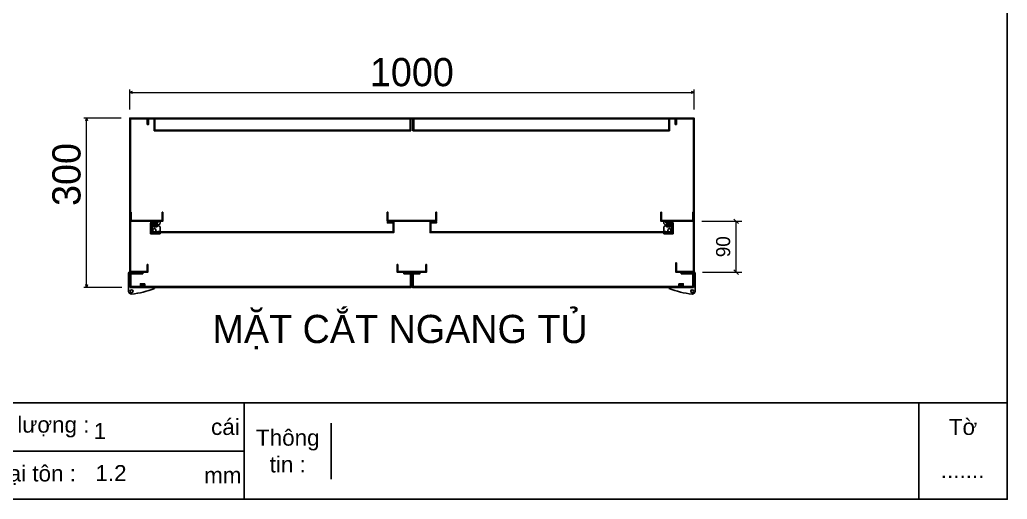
# Model space of a CAD drawing. Header units: millimetres. Extents: x 0 to 4227, y 0 to 2989.
# Drawn here: x 2477 to 4227, y 0 to 850 of the extents above; entities that cross this region are included whole.
import ezdxf

# ---------------------------------------------------------------- set-up
doc = ezdxf.new("R2010")
doc.units = ezdxf.units.MM
doc.layers.add('DIM', color=253, linetype='Continuous')
doc.styles.add('Arial', font='arial.ttf')
doc.dimstyles.new('CNC', dxfattribs={"dimtxt": 50, "dimasz": 5, "dimexe": 5, "dimexo": 15, "dimgap": 10, "dimtad": 1, "dimdec": 0, "dimtxsty": 'Standard', "dimblk": 'OPEN30', "dimcen": 10, "dimclrd": 5, "dimclre": 5, "dimclrt": 3, "dimazin": 3, "dimtfac": 1, "dimtdec": 0, "dimtmove": 0, "dimatfit": 3, "dimldrblk": 'ARCHTICK', "dimlwd": 9, "dimlwe": 9})
doc.dimstyles.new('Dim-25', dxfattribs={"dimtxt": 25, "dimasz": 8, "dimexe": 10, "dimexo": 15, "dimgap": 10, "dimtad": 1, "dimdec": 0, "dimtxsty": 'Standard', "dimblk": 'OBLIQUE', "dimcen": 10, "dimclrd": 5, "dimclre": 5, "dimclrt": 3, "dimazin": 3, "dimtfac": 1, "dimtdec": 0, "dimtmove": 0, "dimatfit": 3, "dimldrblk": 'OBLIQUE', "dimlwd": 9, "dimlwe": 9})

# ---------------------------------------------------------------- blocks, each defined once
blk = doc.blocks.new('*D7')
at = {"color": 0, "linetype": 'ByBlock', "lineweight": -2}
for p, q in [((2671.6, 721.2), (2676.6, 722.5)), ((2676.6, 719.8), (2671.6, 721.2)), ((2671.6, 721.2), (2676.6, 721.2)), ((3666.6, 722.5), (3671.6, 721.2)), ((3671.6, 721.2), (3666.6, 719.8)), ((3671.6, 721.2), (3666.6, 721.2))]:
    blk.add_line(p, q, dxfattribs=at)
at = {"layer": 'Defpoints', "color": 0, "transparency": 16777216}
for p in [(3671.6, 721.2), (2671.6, 675.6), (3671.6, 675.6)]:
    blk.add_point(p, dxfattribs=at)
at = {"layer": 'DIM', "color": 5, "lineweight": 9, "transparency": 16777216}
for p, q in [((2671.6, 690.6), (2671.6, 726.2)), ((2676.6, 721.2), (3666.6, 721.2)), ((3671.6, 690.6), (3671.6, 726.2))]:
    blk.add_line(p, q, dxfattribs=at)
at = {"layer": 'DIM', "color": 3, "transparency": 16777216, "insert": (3171.6, 756.7), "char_height": 50, "attachment_point": 5}
blk.add_mtext('1000', dxfattribs=at)
blk = doc.blocks.new('_ArchTick')
at = {"color": 0, "const_width": 0.15}
blk.add_lwpolyline([(-0.5, -0.5), (0.5, 0.5)], dxfattribs=at)
blk = doc.blocks.new('_Open30')
at = {"color": 0, "linetype": 'ByBlock', "lineweight": -2}
for p, q in [((-1, 0.27), (0, 0)), ((0, 0), (-1, -0.27)), ((0, 0), (-1, 0))]:
    blk.add_line(p, q, dxfattribs=at)
blk = doc.blocks.new('*D8')
at = {"color": 0, "linetype": 'ByBlock', "lineweight": -2}
for p, q in [((2594, 670.6), (2595.3, 675.6)), ((2595.3, 675.6), (2596.7, 670.6)), ((2595.3, 675.6), (2595.3, 670.6)), ((2595.3, 375.6), (2594, 380.6)), ((2596.7, 380.6), (2595.3, 375.6)), ((2595.3, 375.6), (2595.3, 380.6))]:
    blk.add_line(p, q, dxfattribs=at)
at = {"layer": 'Defpoints', "color": 0, "transparency": 16777216}
for p in [(2595.3, 675.6), (2671.6, 675.6), (2672.6, 375.6)]:
    blk.add_point(p, dxfattribs=at)
at = {"layer": 'DIM', "color": 5, "lineweight": 9, "transparency": 16777216}
for p, q in [((2656.6, 675.6), (2590.3, 675.6)), ((2595.3, 380.6), (2595.3, 670.6)), ((2657.6, 375.6), (2590.3, 375.6))]:
    blk.add_line(p, q, dxfattribs=at)
at = {"layer": 'DIM', "color": 3, "transparency": 16777216, "insert": (2559.8, 575.6), "char_height": 50, "attachment_point": 5, "rotation": 90}
blk.add_mtext('300', dxfattribs=at)
blk = doc.blocks.new('HL044-1.3-B')
h = blk.add_hatch()
h.set_pattern_fill('ANSI31', color=1, scale=0.3, style=0)
h.set_pattern_definition([(45, (-80982.31925, -42991.2648), (-0.673519209, 0.673519209), [])])
h.paths.add_polyline_path([(-15.5, 27), (-15.5, 24), (-9.5, 24), (-9.5, 27)])
at = {"color": 1}
for p, q in [((-22, 24), (-22, 27)), ((-22, 27), (1, 27)), ((-1, 24), (-22, 24)), ((-15.5, 24), (-15.5, 27)), ((-9.5, 24), (-9.5, 27)), ((0, 23), (0, 0)), ((3, 25), (3, 0)), ((0, 0), (-43, 0)), ((-43, 0), (-43, -2)), ((-25, 6.5), (-25, 0)), ((-25, 6.5), (-19, 5.9)), ((-25, 5.5), (-19, 4.9)), ((-25, 4.5), (-19, 3.9)), ((-25, 3.5), (-19, 2.9)), ((-25, 2.5), (-19, 1.9)), ((-25, 1.5), (-19, 0.9)), ((-25, 0.5), (-19.7, 0)), ((-19, 6.5), (-19, 0)), ((0, 7.5), (3, 7.5)), ((0, 6), (3, 6)), ((3, -6.5), (3, 0))]:
    blk.add_line(p, q, dxfattribs=at)
blk.add_lwpolyline([(-26, 6.5), (-18, 6.5), (-18, 0), (-26, 0)], close=True, dxfattribs=at)
blk.add_circle((-2.3, -7), 2.55, dxfattribs=at)
for centre, radius, start, end in [((-1, 23), 1, 0, 90), ((1, 25), 2, 0, 90), ((15.4, 147.7), 160.7, 248.6705, 263.5901), ((-2.5, -6.5), 5.5, 270, 0)]:
    blk.add_arc(centre, radius, start, end, dxfattribs=at)
blk = doc.blocks.new('HL003-2-3')
h = blk.add_hatch()
h.set_pattern_fill('ANSI31', color=2, scale=0.5, style=0)
h.set_pattern_definition([(45, (8435.407, 86016.9664), (-1.122532015, 1.122532015), [])])
h.paths.add_polyline_path([(11, 10), (5, 10), (5, 0), (11, 0)])
at = {"color": 1}
for p, q in [((0, 22), (17, 22)), ((0, 20), (0, 22)), ((0, 20), (15, 20)), ((4, 18), (0, 18)), ((0, 10), (0, 18)), ((4, 20), (4, 18)), ((15, 20), (15, 3)), ((17, 22), (17, 3)), ((0, 10), (8, 3)), ((0, 4), (3.4, 7)), ((0, 0), (0, 4)), ((16, 0), (0, 0)), ((17, 3), (8, 3)), ((16, 3), (16, 0))]:
    blk.add_line(p, q, dxfattribs=at)
at = {"color": 2}
blk.add_lwpolyline([(5, 10), (11, 10), (11, 0), (5, 0)], close=True, dxfattribs=at)
at = {"color": 1}
blk.add_circle((10, 16), 3, dxfattribs=at)
blk.add_circle((10, 16), 3, dxfattribs=at)
blk = doc.blocks.new('*D16')
at = {"color": 5, "lineweight": 9, "ltscale": 3, "transparency": 16777216}
for p, q in [((3685.4, 492.6), (3756.1, 492.6)), ((3746.1, 402.6), (3746.1, 492.6)), ((3686.6, 402.6), (3756.1, 402.6))]:
    blk.add_line(p, q, dxfattribs=at)
at = {"color": 0, "linetype": 'ByBlock', "lineweight": -2}
for p, q in [((3750.1, 488.6), (3742.1, 496.6)), ((3742.1, 406.6), (3750.1, 398.6))]:
    blk.add_line(p, q, dxfattribs=at)
at = {"layer": 'Defpoints', "color": 0, "ltscale": 3, "transparency": 16777216}
for p in [(3670.4, 492.6), (3746.1, 492.6), (3671.6, 402.6)]:
    blk.add_point(p, dxfattribs=at)
at = {"color": 3, "ltscale": 3, "transparency": 16777216, "insert": (3723.3, 447.6), "char_height": 25, "attachment_point": 5, "rotation": 90}
blk.add_mtext('90', dxfattribs=at)
blk = doc.blocks.new('_Oblique')
at = {"color": 0, "linetype": 'ByBlock', "lineweight": -2}
blk.add_line((-0.5, -0.5), (0.5, 0.5), dxfattribs=at)
blk = doc.blocks.new('KHUNG CHUẨN')
at = {"color": 7}
for p, q in [((19889.2, -28535.2), (16919.2, -28535.2)), ((18939.2, -28535.2), (18939.2, -28655.2)), ((19779.2, -28535.2), (19779.2, -28655.2)), ((19047.6, -28560.2), (19047.6, -28630.2)), ((18939.2, -28595.2), (16919.2, -28595.2))]:
    blk.add_line(p, q, dxfattribs=at)
blk.add_lwpolyline([(16919.2, -26555.2), (19889.2, -26555.2), (19889.2, -28655.2), (16919.2, -28655.2)], close=True, dxfattribs=at)
at = {"color": 2, "char_height": 20, "style": 'Arial'}
for s, insert, width, attachment_point in [('  Số lượng :', (18599.2, -28565.2), 917.634, 4), ('cái', (18897.9, -28565.2), 63.517, 4), ('Tờ', (19834.2, -28565.2), 110, 5), ('Thông\\Ptin :', (18993.4, -28595.2), 108.311, 5), ('  Loại tôn :', (18599.2, -28625.2), 917.634, 4), ('mm', (18889.2, -28625.2), 917.634, 4)]:
    blk.add_mtext(s, dxfattribs=dict(at, insert=insert, width=width, attachment_point=attachment_point))
at = {"color": 3, "style": 'Arial'}
for tag, p in [('#01', (17055.6, -28580.1)), ('#02', (17431.4, -28580.1)), ('#03', (18030.6, -28580.1)), ('#08', (18751.7, -28580.1)), ('#10', (19064.8, -28580.1)), ('#05', (17308.5, -28633)), ('#09', (18753.8, -28632.6)), ('#11', (19060.3, -28625.7)), ('#12', (19806.5, -28628.9)), ('#04', (17024.8, -28634.6)), ('#06', (17632.7, -28633.7)), ('#07', (18002, -28634.7))]:
    blk.add_attdef(tag, p, '', height=20, dxfattribs=at)

msp = doc.modelspace()

# ---------------------------------------------------------------- linework, layer by layer
at = {"color": 7}
for points in [[(2702.8, 415.8), (2702.8, 403.8), (2672.8, 403.8), (2672.8, 674.4), (2702.8, 674.4), (2702.8, 664.4), (2704, 664.4), (2704, 664.4), (2704, 664.4), (2704, 675.6), (2671.6, 675.6), (2671.6, 402.6), (2704, 402.6), (2704, 415.8)], [(3638, 664.4), (3638, 674.4), (2705.2, 674.4), (2705.2, 664.4), (2704, 664.4), (2704, 675.6), (3639.2, 675.6), (3639.2, 664.4)], [(3640.4, 418.8), (3640.4, 403.8), (3670.4, 403.8), (3670.4, 674.4), (3640.4, 674.4), (3640.4, 664.4), (3639.2, 664.4), (3639.2, 664.4), (3639.2, 664.4), (3639.2, 675.6), (3671.6, 675.6), (3671.6, 402.6), (3639.2, 402.6), (3639.2, 418.8)], [(3196.6, 415.8), (3196.6, 403.8), (3146.6, 403.8), (3146.6, 415.8), (3145.4, 415.8), (3145.4, 402.6), (3197.8, 402.6), (3197.8, 415.8)], [(2685.8, 400.3), (2673.8, 400.3), (2673.8, 376.8), (3169.4, 376.8), (3169.4, 399.8), (3157.4, 399.8), (3157.4, 401), (3170.6, 401), (3170.6, 375.6), (2672.6, 375.6), (2672.6, 401.5), (2685.8, 401.5)], [(3657.4, 400.3), (3669.4, 400.3), (3669.4, 376.8), (3173.8, 376.8), (3173.8, 399.8), (3185.8, 399.8), (3185.8, 401), (3172.6, 401), (3172.6, 375.6), (3670.6, 375.6), (3670.6, 401.5), (3657.4, 401.5)]]:
    msp.add_lwpolyline(points, close=True, dxfattribs=at)
at = {"color": 1}
for points in [[(3168.4, 674.4), (3168.4, 654.4), (2716.4, 654.4), (2716.4, 674.4), (2715.2, 674.4), (2715.2, 653.2), (3169.6, 653.2), (3169.6, 674.4)], [(3174.8, 674.4), (3174.8, 654.4), (3626.8, 654.4), (3626.8, 674.4), (3628, 674.4), (3628, 653.2), (3173.6, 653.2), (3173.6, 674.4)]]:
    msp.add_lwpolyline(points, close=True, dxfattribs=at)
at = {"color": 3}
for points in [[(2729, 508.8), (2729, 493.8), (2674, 493.8), (2674, 508.8), (2672.8, 508.8), (2672.8, 492.6), (2730.2, 492.6), (2730.2, 508.8)], [(3214.1, 508.8), (3214.1, 493.8), (3129.1, 493.8), (3129.1, 508.8), (3127.9, 508.8), (3127.9, 492.6), (3215.3, 492.6), (3215.3, 508.8)], [(3614.2, 508.8), (3614.2, 493.8), (3669.2, 493.8), (3669.2, 508.8), (3670.4, 508.8), (3670.4, 492.6), (3613, 492.6), (3613, 508.8)]]:
    msp.add_lwpolyline(points, close=True, dxfattribs=at)
at = {"color": 6}
for points in [[(2721.5, 489.8), (2711.5, 489.8), (2711.5, 473.8), (3138.2, 473.8), (3138.2, 489.8), (3128.2, 489.8), (3128.2, 491), (3139.4, 491), (3139.4, 472.6), (2710.3, 472.6), (2710.3, 491), (2721.5, 491)], [(3621.7, 489.8), (3631.7, 489.8), (3631.7, 473.8), (3205, 473.8), (3205, 489.8), (3215, 489.8), (3215, 491), (3203.8, 491), (3203.8, 472.6), (3632.9, 472.6), (3632.9, 491), (3621.7, 491)]]:
    msp.add_lwpolyline(points, close=True, dxfattribs=at)

# ---------------------------------------------------------------- block references
at = {"color": 3}
ref = msp.add_blockref('KHUNG CHUẨN', (-24077.9, 40779.3), dxfattribs=dict(at, xscale=1.42310519998864, yscale=1.42310519998864, zscale=1.42310519998864))
ref.add_attrib('#08', '1', (2607.8, 106.8), dxfattribs={"color": 3, "height": 28.5, "style": 'Arial'})
ref.add_attrib('#09', '1.2', (2610.8, 32.1), dxfattribs={"color": 3, "height": 28.46, "style": 'Arial'})
ref.add_attrib('#12', '.......', (4108.8, 37.4), dxfattribs={"color": 3, "height": 28.46, "style": 'Arial'})
at = {"color": 7, "rotation": 180}
msp.add_blockref('HL003-2-3', (2725.3, 492.6), dxfattribs=at)
at = {"color": 7, "xscale": -1, "rotation": 180}
msp.add_blockref('HL003-2-3', (3617.9, 492.6), dxfattribs=at)
at = {"color": 7, "xscale": -1}
msp.add_blockref('HL044-1.3-B', (2672.6, 375.6), dxfattribs=at)
at = {"color": 7}
msp.add_blockref('HL044-1.3-B', (3670.6, 375.6), dxfattribs=at)

# ---------------------------------------------------------------- texts
at = {"color": 2, "insert": (3150.7, 296.3), "char_height": 50, "width": 1216.419, "attachment_point": 5}
msp.add_mtext('MẶT CẮT NGANG TỦ', dxfattribs=at)

# ---------------------------------------------------------------- dimensions: what is measured, and where the dimension line sits
at = {"ltscale": 3}
dim = msp.add_linear_dim(base=(3746.1, 492.6), p1=(3671.6, 402.6), p2=(3670.4, 492.6), angle=90, dimstyle='Dim-25', dxfattribs=at)
dim.commit()
dim.dimension.update_dxf_attribs({"geometry": '*D16', "text_midpoint": (3723.3, 447.6)})
at = {"layer": 'DIM'}
dim = msp.add_linear_dim(base=(3671.6, 721.2), p1=(2671.6, 675.6), p2=(3671.6, 675.6), dimstyle='CNC', dxfattribs=at)
dim.commit()
dim.dimension.update_dxf_attribs({"geometry": '*D7', "text_midpoint": (3171.6, 756.7)})
dim = msp.add_linear_dim(base=(2595.3, 675.6), p1=(2672.6, 375.6), p2=(2671.6, 675.6), angle=90, dimstyle='CNC', dxfattribs=at)
dim.commit()
dim.dimension.update_dxf_attribs({"geometry": '*D8', "text_midpoint": (2595.3, 575.6), "dimtype": 160})

doc.saveas('drawing.dxf')
